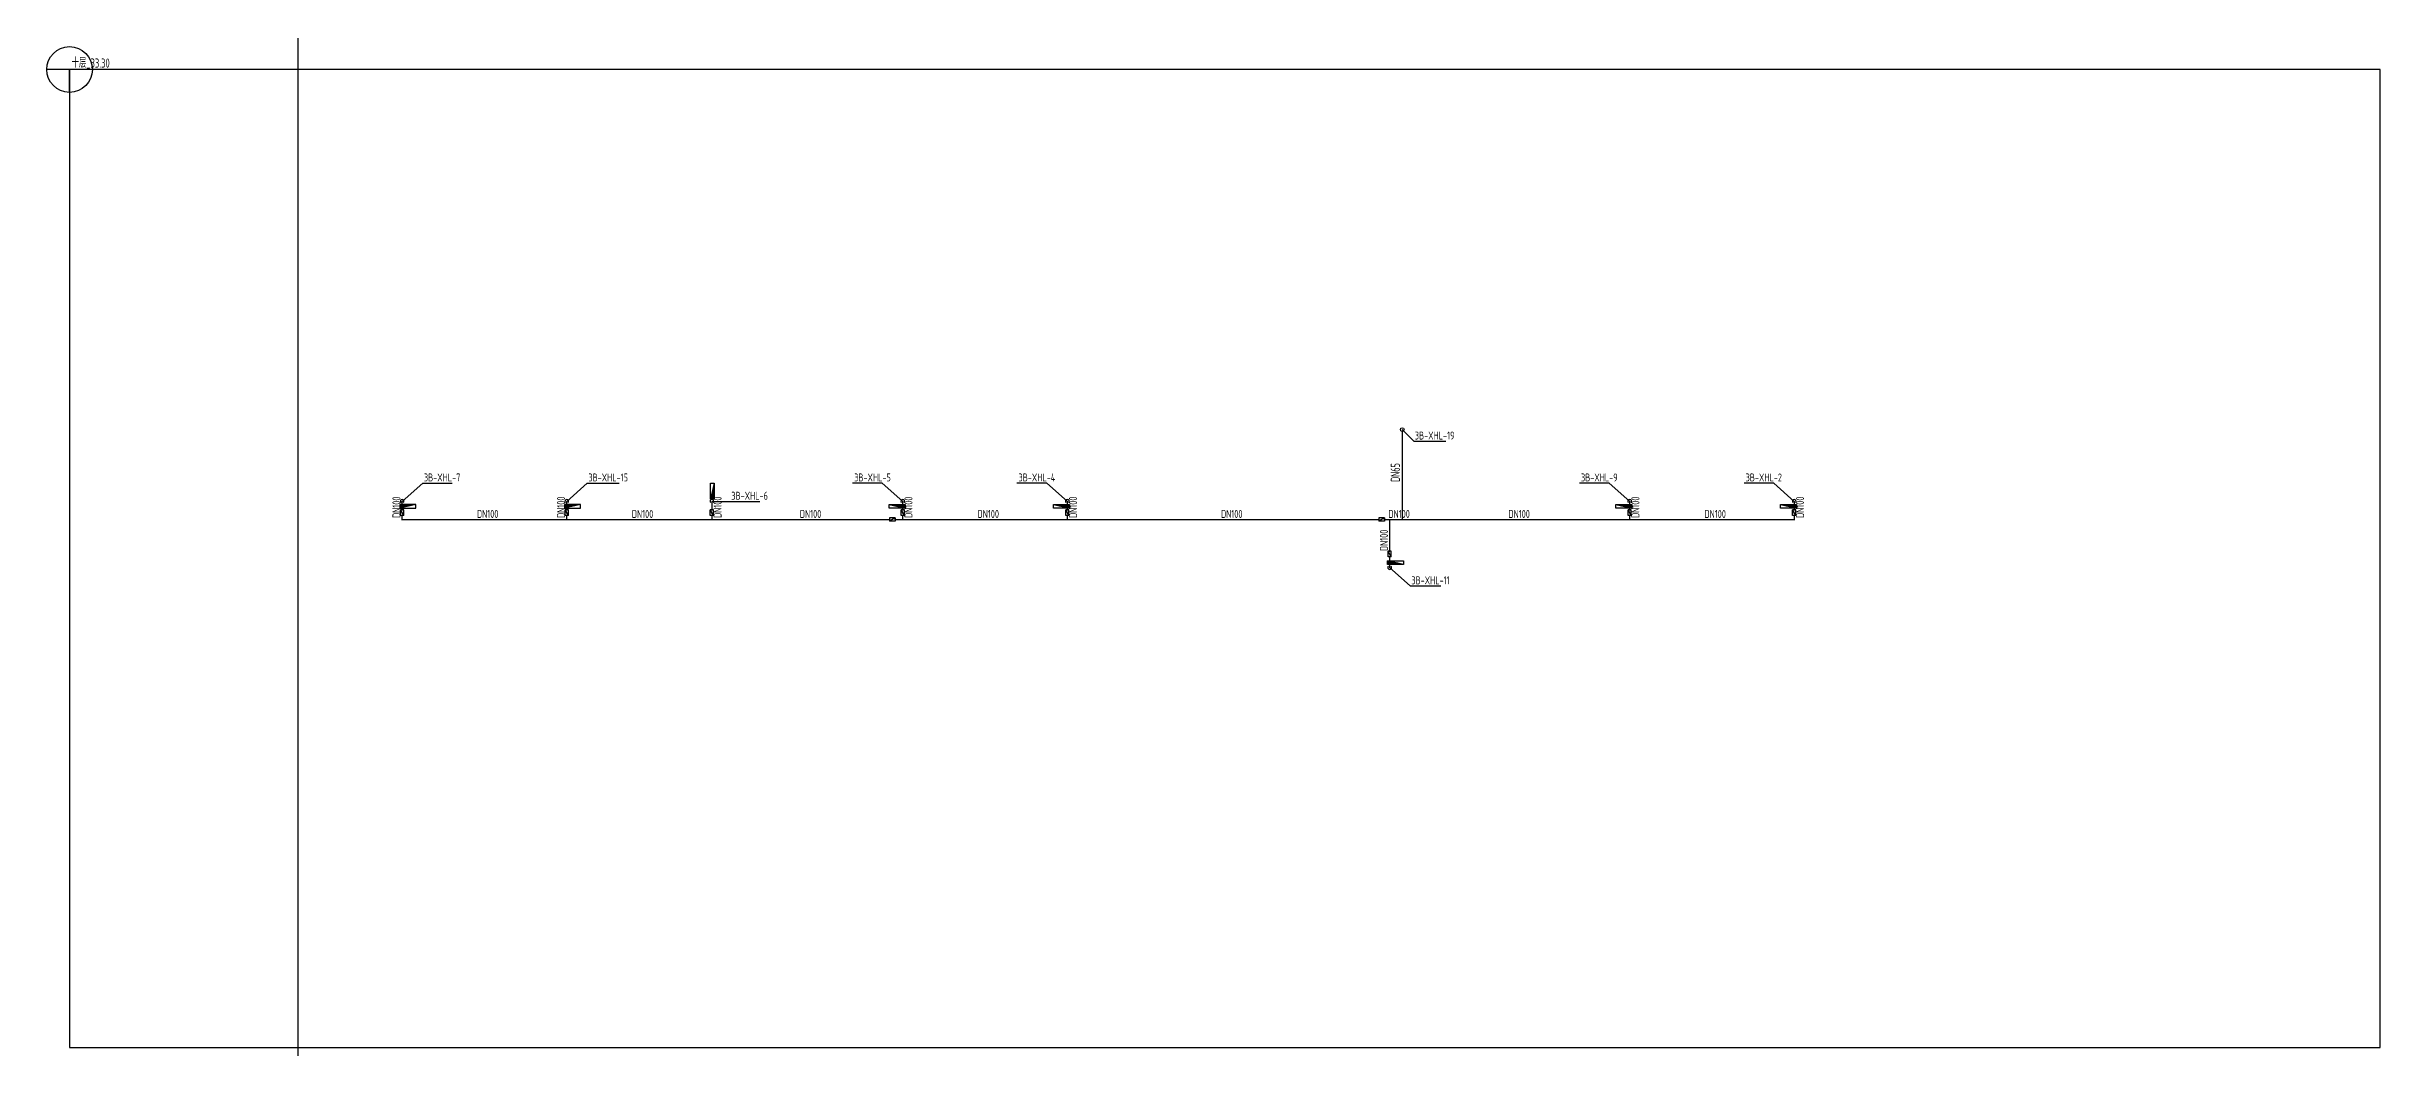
# Model space of a CAD drawing. Extents: x 403957 to 506045, y 100259 to 641020.
# Drawn here: x 403957 to 506045, y 527021 to 570816 of the extents above; entities that cross this region are included whole.
import ezdxf

# ---------------------------------------------------------------- set-up
doc = ezdxf.new("R2010")
doc.units = 0
doc.header["$LTSCALE"] = 1000
doc.layers.get('0').update_dxf_attribs({"linetype": 'CONTINUOUS'})
for name, color, linetype in [('DIM_消防', 3, 'CONTINUOUS'), ('EQUIP_消火栓', 7, 'CONTINUOUS'), ('PIPE-消防', 1, 'CONTINUOUS'), ('S-Xh_注释', 3, 'CONTINUOUS'), ('TEXT_消防', 7, 'CONTINUOUS'), ('VALVE_消防', 7, 'CONTINUOUS'), ('VPIPE-消防', 1, 'CONTINUOUS')]:
    doc.layers.add(name, color=color, linetype=linetype)
doc.styles.add('_TWT_PIPEDN', font='GBENOR', dxfattribs={"width": 0.7, "height": 3.5, "bigfont": 'GBCBIG'})
doc.styles.add('_TWT_SERIAL', font='GBENOR', dxfattribs={"width": 0.7, "height": 3.5, "bigfont": 'GBCBIG'})
doc.styles.get("Standard").update_dxf_attribs({"font": 'GBENOR', "bigfont": 'GBCBIG'})

# ---------------------------------------------------------------- blocks, each defined once
blk = doc.blocks.new('Floorbase')
for p, q in [((0, 0), (-1000, 0)), ((0, -1000), (0, 0))]:
    blk.add_line(p, q)
blk.add_circle((0, 0), 1000)
at = {"style": '_TWT_PIPEDN', "width": 0.8}
blk.add_attdef('Elevation', (92, 81), '', height=400, dxfattribs=at)
blk = doc.blocks.new('$TwtSys$00000434')
for p, q in [((-0.5, 0.5), (-0.5, -0.5)), ((-0.5, -0.5), (0.5, 0.5)), ((0.5, 0.5), (-0.5, 0.5)), ((0.5, -0.5), (0.5, 0.5)), ((-0.5, -0.5), (0.5, -0.5))]:
    blk.add_line(p, q)
blk.add_solid([(0.5, -0.5), (0.5, 0.5), (-0.5, -0.5)])
blk = doc.blocks.new('$VALVE$00000316')
for p, q in [((-125, 72), (125, -72)), ((-125, 72), (-125, -72)), ((-125, 72), (125, 72)), ((125, 72), (125, -72)), ((-125, -72), (125, -72))]:
    blk.add_line(p, q)
at = {"const_width": 21.1}
blk.add_lwpolyline([(-11, 0, 1), (11, 0, 1)], format="xyb", close=True, dxfattribs=at)
for p in [(-125, 0), (125, 0)]:
    blk.add_point(p)
at = {"color": 7, "flags": 9}
for tag in ['XSIZE', 'YSIZE']:
    blk.add_attdef(tag, (0, 0), '', height=0.5, dxfattribs=at)

msp = doc.modelspace()

# ---------------------------------------------------------------- hatches: boundary and pattern name
at = {"layer": 'PIPE-消防'}
for points in [[(419507.1, 550116.3), (419477.1, 550116.3), (419477.1, 550086.3)], [(419507.1, 550116.3), (419507.1, 550086.3), (419477.1, 550086.3)], [(480407.1, 550116.3), (480437.1, 550116.3), (480437.1, 550086.3)], [(480407.1, 550116.3), (480407.1, 550086.3), (480437.1, 550086.3)]]:
    msp.add_hatch(color=256, dxfattribs=at).paths.add_polyline_path(points)

# ---------------------------------------------------------------- linework, layer by layer
msp.add_xline((414957.1, 224920.9), (0, 1))
at = {"layer": 'DIM_消防'}
for p, q in [((463255.7, 554056.3), (463759.7, 553552.2)), ((463759.7, 553552.2), (465158.4, 553552.2)), ((419507.1, 550916.3), (420407.1, 551716.3)), ((420407.1, 551716.3), (421692.8, 551716.3)), ((426707.1, 550916.3), (427607.1, 551716.3)), ((427607.1, 551716.3), (428999.8, 551716.3)), ((440507.1, 551716.3), (439213.3, 551716.3)), ((441407.1, 550916.3), (440507.1, 551716.3)), ((447707.1, 551716.3), (446401.8, 551716.3)), ((448607.1, 550916.3), (447707.1, 551716.3)), ((472307.1, 551716.3), (471007.3, 551716.3)), ((473207.1, 550916.3), (472307.1, 551716.3)), ((479507.1, 551716.3), (478209.6, 551716.3)), ((480407.1, 550916.3), (479507.1, 551716.3)), ((433057.1, 550916.3), (433857.1, 550916.3)), ((433857.1, 550916.3), (435152.6, 550916.3)), ((462707.1, 548016.3), (463607.1, 547216.3)), ((463607.1, 547216.3), (464951.9, 547216.3))]:
    msp.add_line(p, q, dxfattribs=at)
at = {"layer": 'PIPE-消防', "const_width": 60}
for points in [[(463255.7, 553976.3), (463255.7, 550116.3)], [(419507.1, 550916.3), (419507.1, 550541.1)], [(419507.1, 550291.4), (419507.1, 550116.3)], [(426707.1, 550916.3), (426707.1, 550541.1)], [(426707.1, 550291.4), (426707.1, 550116.3)], [(433057.1, 550916.3), (433057.1, 550541.1)], [(433057.1, 550291.4), (433057.1, 550116.3)], [(441407.1, 550916.3), (441407.1, 550541.1)], [(441407.1, 550291.4), (441407.1, 550116.3)], [(448607.1, 550916.3), (448607.1, 550541.1)], [(448607.1, 550291.4), (448607.1, 550116.3)], [(473207.1, 550916.3), (473207.1, 550541.1)], [(473207.1, 550291.4), (473207.1, 550116.3)], [(480407.1, 550916.3), (480407.1, 550541.1)], [(480407.1, 550291.4), (480407.1, 550116.3)], [(426707.1, 550116.3), (419507.1, 550116.3)], [(433057.1, 550116.3), (426707.1, 550116.3)], [(440832.3, 550116.3), (433057.1, 550116.3)], [(441407.1, 550116.3), (441081.9, 550116.3)], [(448607.1, 550116.3), (441407.1, 550116.3)], [(462232.3, 550116.3), (448607.1, 550116.3)], [(462707.1, 550116.3), (462481.9, 550116.3)], [(462707.1, 548741.1), (462707.1, 550116.3)], [(463255.7, 550116.3), (462707.1, 550116.3)], [(473207.1, 550116.3), (463255.7, 550116.3)], [(480407.1, 550116.3), (473207.1, 550116.3)], [(462707.1, 548016.3), (462707.1, 548491.4)]]:
    msp.add_lwpolyline(points, dxfattribs=at)
at = {"layer": 'S-Xh_注释'}
msp.add_lwpolyline([(404957.1, 527021.4), (506045.1, 527021.4), (506045.1, 569816.3), (404957.1, 569816.3)], close=True, dxfattribs=at)
at = {"layer": 'VPIPE-消防'}
msp.add_circle((463255.7, 554056.3), 80, dxfattribs=at)
for centre, start, end in [((419507.1, 550916.3), 315, 225), ((426707.1, 550916.3), 315, 225), ((433057.1, 550916.3), 315, 225), ((441407.1, 550916.3), 315, 225), ((448607.1, 550916.3), 315, 225), ((473207.1, 550916.3), 315, 225), ((480407.1, 550916.3), 315, 225), ((462707.1, 548016.3), 135, 45)]:
    msp.add_arc(centre, 80, start, end, dxfattribs=at)

# ---------------------------------------------------------------- block references
at = {"layer": 'EQUIP_消火栓', "xscale": 700, "zscale": 700}
for p, yscale, rotation in [((433077.1, 551366.3), -160, 270), ((419757.1, 550696.3), 160, 180), ((426957.1, 550696.3), 160, 180), ((462957.1, 548236.3), -160, 180)]:
    msp.add_blockref('$TwtSys$00000434', p, dxfattribs=dict(at, yscale=yscale, rotation=rotation))
at = {"layer": 'EQUIP_消火栓', "xscale": 700, "yscale": -160, "zscale": 700}
for p in [(441157.1, 550696.3), (448357.1, 550696.3), (472957.1, 550696.3), (480157.1, 550696.3)]:
    msp.add_blockref('$TwtSys$00000434', p, dxfattribs=at)
at = {"layer": 'S-Xh_注释', "color": 0}
msp.add_blockref('Floorbase', (404957.1, 569816.3), dxfattribs=at).add_auto_attribs({'Elevation': '十层_33.30'})
at = {"layer": 'VALVE_消防', "xscale": -1, "rotation": 270}
for p in [(419507.1, 550416.3), (426707.1, 550416.3), (433057.1, 550416.3), (441407.1, 550416.3), (448607.1, 550416.3), (473207.1, 550416.3), (480407.1, 550416.3)]:
    msp.add_blockref('$VALVE$00000316', p, dxfattribs=at)
at = {"layer": 'VALVE_消防', "yscale": -1}
for p, rotation in [((440957.1, 550116.3), 180), ((462357.1, 550116.3), 180), ((462707.1, 548616.3), 90)]:
    msp.add_blockref('$VALVE$00000316', p, dxfattribs=dict(at, rotation=rotation))

# ---------------------------------------------------------------- texts
at = {"layer": 'DIM_消防', "color": 7, "style": '_TWT_SERIAL', "width": 0.7}
for s, p in [('3B-XHL-19', (463808, 553622.2)), ('3B-XHL-7', (420459.1, 551786.3)), ('3B-XHL-15', (427655.5, 551786.3)), ('3B-XHL-6', (433908.7, 550986.3)), ('3B-XHL-5', (439283.3, 551786.3)), ('3B-XHL-4', (446471.8, 551786.3)), ('3B-XHL-9', (471077.3, 551786.3)), ('3B-XHL-2', (478279.6, 551786.3)), ('3B-XHL-11', (463656.9, 547286.3))]:
    msp.add_text(s, height=350, dxfattribs=at).set_placement(p)
at = {"layer": 'TEXT_消防', "style": '_TWT_PIPEDN', "width": 0.7}
for s, height, p in [('DN65', 400, (463155.7, 551766.4)), ('DN100', 350, (419432.1, 550189.5)), ('DN100', 350, (426632.1, 550189.5)), ('DN100', 350, (433482.1, 550189.5)), ('DN100', 350, (441832.1, 550189.5)), ('DN100', 350, (449032.1, 550189.5)), ('DN100', 350, (473632.1, 550189.5)), ('DN100', 350, (480832.1, 550189.5)), ('DN100', 350, (462632.1, 548739.5))]:
    msp.add_text(s, height=height, rotation=90, dxfattribs=at).set_placement(p)
for p in [(422780.4, 550191.3), (429555.4, 550191.3), (436905.4, 550191.3), (444680.4, 550191.3), (455330.4, 550191.3), (462654.6, 550191.3), (467904.6, 550191.3), (476480.4, 550191.3)]:
    msp.add_text('DN100', height=350, dxfattribs=at).set_placement(p)

doc.saveas('drawing.dxf')
